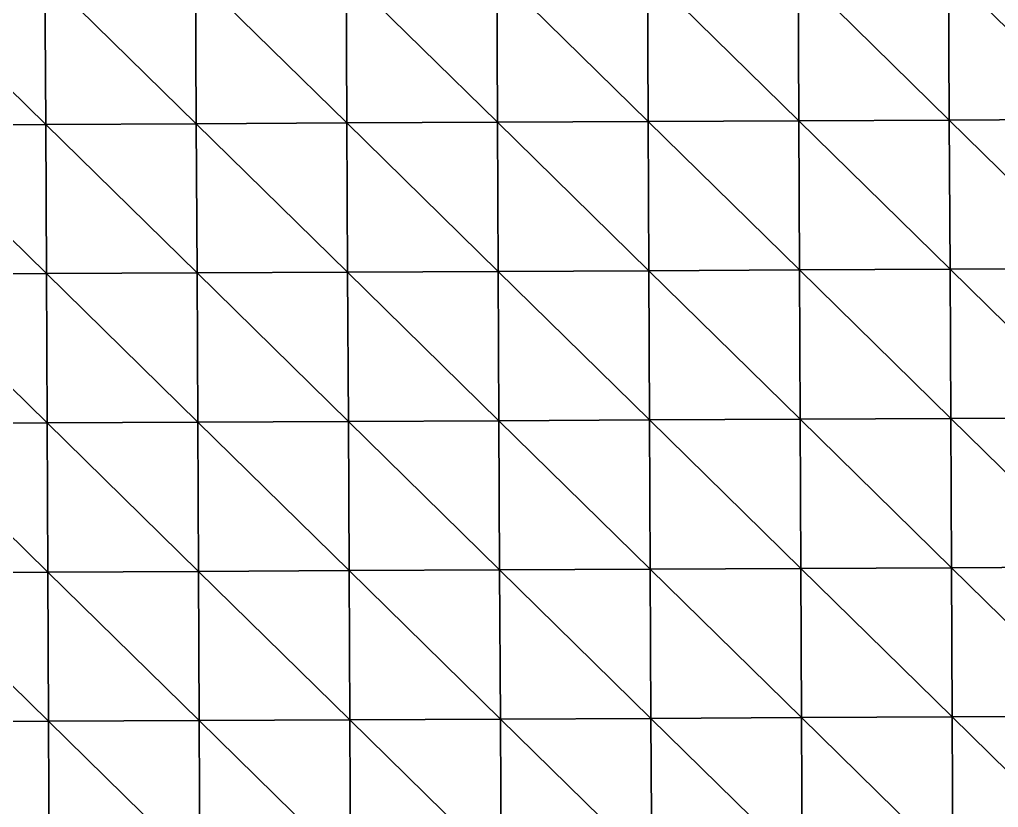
# Model space of a CAD drawing. Extents: x -372 to 678, y -263 to 741.
# Drawn here: x -20.7 to 61, y -131.6 to -66 of the extents above; entities that cross this region are included whole.
import ezdxf

# ---------------------------------------------------------------- set-up
doc = ezdxf.new("R2010")
doc.units = 0
doc.header["$LTSCALE"] = 0.0254
doc.layers.get('0').update_dxf_attribs({"linetype": 'CONTINUOUS'})
doc.layers.add('LOCATION_SNAPSHOT', color=144, linetype='CONTINUOUS')
doc.layers.add('LOCATION_TERRAIN', color=36, linetype='CONTINUOUS')

# ---------------------------------------------------------------- blocks, each defined once
blk = doc.blocks.new('LOCATION_SNAPSHOT')
at = {"color": 8}
mesh = blk.add_polyface(dxfattribs=at)
corners = [(-369.308, -262.945), (369.306, 262.947), (-371.821, 259.377), (371.824, -259.377)]
mesh.append_faces([[corners[k] for k in face] for face in [(0, 1, 2), (1, 0, 3)]], dxfattribs={"vtx0": -1, "color": 8})
blk = doc.blocks.new('LOCATION_TERRAIN')
at = {"color": 8}
mesh = blk.add_polyface(dxfattribs=at)
corners = [(31.763, -74.467, -2.976), (31.703, -62.031, -2.418), (19.142, -62.091, -3.262)]
mesh.append_faces([[corners[k] for k in face] for face in [(0, 1, 2)]], dxfattribs={"color": 8})
mesh = blk.add_polyface(dxfattribs=at)
corners = [(44.325, -74.406, -1.806), (44.265, -61.97, -1.573), (31.703, -62.031, -2.418)]
mesh.append_faces([[corners[k] for k in face] for face in [(0, 1, 2)]], dxfattribs={"color": 8})
mesh = blk.add_polyface(dxfattribs=at)
corners = [(44.325, -74.406, -1.806), (31.703, -62.031, -2.418), (31.763, -74.467, -2.976)]
mesh.append_faces([[corners[k] for k in face] for face in [(0, 1, 2)]], dxfattribs={"color": 8})
mesh = blk.add_polyface(dxfattribs=at)
corners = [(56.886, -74.346, -0.715), (56.826, -61.91, -0.777), (44.265, -61.97, -1.573)]
mesh.append_faces([[corners[k] for k in face] for face in [(0, 1, 2)]], dxfattribs={"color": 8})
mesh = blk.add_polyface(dxfattribs=at)
corners = [(56.886, -74.346, -0.715), (44.265, -61.97, -1.573), (44.325, -74.406, -1.806)]
mesh.append_faces([[corners[k] for k in face] for face in [(0, 1, 2)]], dxfattribs={"color": 8})
mesh = blk.add_polyface(dxfattribs=at)
corners = [(69.448, -74.285, 0.175), (69.388, -61.849, -0.104), (56.826, -61.91, -0.777)]
mesh.append_faces([[corners[k] for k in face] for face in [(0, 1, 2)]], dxfattribs={"color": 8})
mesh = blk.add_polyface(dxfattribs=at)
corners = [(69.448, -74.285, 0.175), (56.826, -61.91, -0.777), (56.886, -74.346, -0.715)]
mesh.append_faces([[corners[k] for k in face] for face in [(0, 1, 2)]], dxfattribs={"color": 8})
mesh = blk.add_polyface(dxfattribs=at)
corners = [(-18.483, -74.709, -4.65), (-18.543, -62.273, -3.955), (-31.104, -62.333, -4.001)]
mesh.append_faces([[corners[k] for k in face] for face in [(0, 1, 2)]], dxfattribs={"color": 8})
mesh = blk.add_polyface(dxfattribs=at)
corners = [(-18.483, -74.709, -4.65), (-31.104, -62.333, -4.001), (-31.045, -74.769, -4.517)]
mesh.append_faces([[corners[k] for k in face] for face in [(0, 1, 2)]], dxfattribs={"color": 8})
mesh = blk.add_polyface(dxfattribs=at)
corners = [(-5.921, -74.648, -4.6), (-5.981, -62.212, -3.796), (-18.543, -62.273, -3.955)]
mesh.append_faces([[corners[k] for k in face] for face in [(0, 1, 2)]], dxfattribs={"color": 8})
mesh = blk.add_polyface(dxfattribs=at)
corners = [(-5.921, -74.648, -4.6), (-18.543, -62.273, -3.955), (-18.483, -74.709, -4.65)]
mesh.append_faces([[corners[k] for k in face] for face in [(0, 1, 2)]], dxfattribs={"color": 8})
mesh = blk.add_polyface(dxfattribs=at)
corners = [(6.64, -74.588, -4.55), (6.58, -62.152, -3.638), (-5.981, -62.212, -3.796)]
mesh.append_faces([[corners[k] for k in face] for face in [(0, 1, 2)]], dxfattribs={"color": 8})
mesh = blk.add_polyface(dxfattribs=at)
corners = [(6.64, -74.588, -4.55), (-5.981, -62.212, -3.796), (-5.921, -74.648, -4.6)]
mesh.append_faces([[corners[k] for k in face] for face in [(0, 1, 2)]], dxfattribs={"color": 8})
mesh = blk.add_polyface(dxfattribs=at)
corners = [(19.202, -74.527, -4.146), (19.142, -62.091, -3.262), (6.58, -62.152, -3.638)]
mesh.append_faces([[corners[k] for k in face] for face in [(0, 1, 2)]], dxfattribs={"color": 8})
mesh = blk.add_polyface(dxfattribs=at)
corners = [(19.202, -74.527, -4.146), (6.58, -62.152, -3.638), (6.64, -74.588, -4.55)]
mesh.append_faces([[corners[k] for k in face] for face in [(0, 1, 2)]], dxfattribs={"color": 8})
mesh = blk.add_polyface(dxfattribs=at)
corners = [(31.763, -74.467, -2.976), (19.142, -62.091, -3.262), (19.202, -74.527, -4.146)]
mesh.append_faces([[corners[k] for k in face] for face in [(0, 1, 2)]], dxfattribs={"color": 8})
mesh = blk.add_polyface(dxfattribs=at)
corners = [(69.508, -86.722, 0.583), (69.448, -74.285, 0.175), (56.886, -74.346, -0.715)]
mesh.append_faces([[corners[k] for k in face] for face in [(0, 1, 2)]], dxfattribs={"color": 8})
mesh = blk.add_polyface(dxfattribs=at)
corners = [(-18.423, -87.145, -4.949), (-18.483, -74.709, -4.65), (-31.045, -74.769, -4.517)]
mesh.append_faces([[corners[k] for k in face] for face in [(0, 1, 2)]], dxfattribs={"color": 8})
mesh = blk.add_polyface(dxfattribs=at)
corners = [(-18.423, -87.145, -4.949), (-31.045, -74.769, -4.517), (-30.985, -87.206, -4.754)]
mesh.append_faces([[corners[k] for k in face] for face in [(0, 1, 2)]], dxfattribs={"color": 8})
mesh = blk.add_polyface(dxfattribs=at)
corners = [(-5.862, -87.085, -4.891), (-5.921, -74.648, -4.6), (-18.483, -74.709, -4.65)]
mesh.append_faces([[corners[k] for k in face] for face in [(0, 1, 2)]], dxfattribs={"color": 8})
mesh = blk.add_polyface(dxfattribs=at)
corners = [(-5.862, -87.085, -4.891), (-18.483, -74.709, -4.65), (-18.423, -87.145, -4.949)]
mesh.append_faces([[corners[k] for k in face] for face in [(0, 1, 2)]], dxfattribs={"color": 8})
mesh = blk.add_polyface(dxfattribs=at)
corners = [(6.7, -87.024, -4.832), (6.64, -74.588, -4.55), (-5.921, -74.648, -4.6)]
mesh.append_faces([[corners[k] for k in face] for face in [(0, 1, 2)]], dxfattribs={"color": 8})
mesh = blk.add_polyface(dxfattribs=at)
corners = [(6.7, -87.024, -4.832), (-5.921, -74.648, -4.6), (-5.862, -87.085, -4.891)]
mesh.append_faces([[corners[k] for k in face] for face in [(0, 1, 2)]], dxfattribs={"color": 8})
mesh = blk.add_polyface(dxfattribs=at)
corners = [(19.262, -86.964, -4.356), (19.202, -74.527, -4.146), (6.64, -74.588, -4.55)]
mesh.append_faces([[corners[k] for k in face] for face in [(0, 1, 2)]], dxfattribs={"color": 8})
mesh = blk.add_polyface(dxfattribs=at)
corners = [(19.262, -86.964, -4.356), (6.64, -74.588, -4.55), (6.7, -87.024, -4.832)]
mesh.append_faces([[corners[k] for k in face] for face in [(0, 1, 2)]], dxfattribs={"color": 8})
mesh = blk.add_polyface(dxfattribs=at)
corners = [(31.823, -86.903, -2.978), (31.763, -74.467, -2.976), (19.202, -74.527, -4.146)]
mesh.append_faces([[corners[k] for k in face] for face in [(0, 1, 2)]], dxfattribs={"color": 8})
mesh = blk.add_polyface(dxfattribs=at)
corners = [(31.823, -86.903, -2.978), (19.202, -74.527, -4.146), (19.262, -86.964, -4.356)]
mesh.append_faces([[corners[k] for k in face] for face in [(0, 1, 2)]], dxfattribs={"color": 8})
mesh = blk.add_polyface(dxfattribs=at)
corners = [(44.385, -86.843, -1.599), (44.325, -74.406, -1.806), (31.763, -74.467, -2.976)]
mesh.append_faces([[corners[k] for k in face] for face in [(0, 1, 2)]], dxfattribs={"color": 8})
mesh = blk.add_polyface(dxfattribs=at)
corners = [(44.385, -86.843, -1.599), (31.763, -74.467, -2.976), (31.823, -86.903, -2.978)]
mesh.append_faces([[corners[k] for k in face] for face in [(0, 1, 2)]], dxfattribs={"color": 8})
mesh = blk.add_polyface(dxfattribs=at)
corners = [(56.946, -86.782, -0.348), (56.886, -74.346, -0.715), (44.325, -74.406, -1.806)]
mesh.append_faces([[corners[k] for k in face] for face in [(0, 1, 2)]], dxfattribs={"color": 8})
mesh = blk.add_polyface(dxfattribs=at)
corners = [(56.946, -86.782, -0.348), (44.325, -74.406, -1.806), (44.385, -86.843, -1.599)]
mesh.append_faces([[corners[k] for k in face] for face in [(0, 1, 2)]], dxfattribs={"color": 8})
mesh = blk.add_polyface(dxfattribs=at)
corners = [(69.508, -86.722, 0.583), (56.886, -74.346, -0.715), (56.946, -86.782, -0.348)]
mesh.append_faces([[corners[k] for k in face] for face in [(0, 1, 2)]], dxfattribs={"color": 8})
mesh = blk.add_polyface(dxfattribs=at)
corners = [(-18.363, -99.581, -4.912), (-18.423, -87.145, -4.949), (-30.985, -87.206, -4.754)]
mesh.append_faces([[corners[k] for k in face] for face in [(0, 1, 2)]], dxfattribs={"color": 8})
mesh = blk.add_polyface(dxfattribs=at)
corners = [(-18.363, -99.581, -4.912), (-30.985, -87.206, -4.754), (-30.925, -99.642, -4.754)]
mesh.append_faces([[corners[k] for k in face] for face in [(0, 1, 2)]], dxfattribs={"color": 8})
mesh = blk.add_polyface(dxfattribs=at)
corners = [(-5.802, -99.521, -4.745), (-5.862, -87.085, -4.891), (-18.423, -87.145, -4.949)]
mesh.append_faces([[corners[k] for k in face] for face in [(0, 1, 2)]], dxfattribs={"color": 8})
mesh = blk.add_polyface(dxfattribs=at)
corners = [(-5.802, -99.521, -4.745), (-18.423, -87.145, -4.949), (-18.363, -99.581, -4.912)]
mesh.append_faces([[corners[k] for k in face] for face in [(0, 1, 2)]], dxfattribs={"color": 8})
mesh = blk.add_polyface(dxfattribs=at)
corners = [(6.76, -99.46, -4.577), (6.7, -87.024, -4.832), (-5.862, -87.085, -4.891)]
mesh.append_faces([[corners[k] for k in face] for face in [(0, 1, 2)]], dxfattribs={"color": 8})
mesh = blk.add_polyface(dxfattribs=at)
corners = [(6.76, -99.46, -4.577), (-5.862, -87.085, -4.891), (-5.802, -99.521, -4.745)]
mesh.append_faces([[corners[k] for k in face] for face in [(0, 1, 2)]], dxfattribs={"color": 8})
mesh = blk.add_polyface(dxfattribs=at)
corners = [(19.321, -99.4, -3.993), (19.262, -86.964, -4.356), (6.7, -87.024, -4.832)]
mesh.append_faces([[corners[k] for k in face] for face in [(0, 1, 2)]], dxfattribs={"color": 8})
mesh = blk.add_polyface(dxfattribs=at)
corners = [(19.321, -99.4, -3.993), (6.7, -87.024, -4.832), (6.76, -99.46, -4.577)]
mesh.append_faces([[corners[k] for k in face] for face in [(0, 1, 2)]], dxfattribs={"color": 8})
mesh = blk.add_polyface(dxfattribs=at)
corners = [(31.883, -99.339, -2.506), (31.823, -86.903, -2.978), (19.262, -86.964, -4.356)]
mesh.append_faces([[corners[k] for k in face] for face in [(0, 1, 2)]], dxfattribs={"color": 8})
mesh = blk.add_polyface(dxfattribs=at)
corners = [(31.883, -99.339, -2.506), (19.262, -86.964, -4.356), (19.321, -99.4, -3.993)]
mesh.append_faces([[corners[k] for k in face] for face in [(0, 1, 2)]], dxfattribs={"color": 8})
mesh = blk.add_polyface(dxfattribs=at)
corners = [(44.444, -99.279, -1.019), (44.385, -86.843, -1.599), (31.823, -86.903, -2.978)]
mesh.append_faces([[corners[k] for k in face] for face in [(0, 1, 2)]], dxfattribs={"color": 8})
mesh = blk.add_polyface(dxfattribs=at)
corners = [(44.444, -99.279, -1.019), (31.823, -86.903, -2.978), (31.883, -99.339, -2.506)]
mesh.append_faces([[corners[k] for k in face] for face in [(0, 1, 2)]], dxfattribs={"color": 8})
mesh = blk.add_polyface(dxfattribs=at)
corners = [(57.006, -99.218, 0.278), (56.946, -86.782, -0.348), (44.385, -86.843, -1.599)]
mesh.append_faces([[corners[k] for k in face] for face in [(0, 1, 2)]], dxfattribs={"color": 8})
mesh = blk.add_polyface(dxfattribs=at)
corners = [(57.006, -99.218, 0.278), (44.385, -86.843, -1.599), (44.444, -99.279, -1.019)]
mesh.append_faces([[corners[k] for k in face] for face in [(0, 1, 2)]], dxfattribs={"color": 8})
mesh = blk.add_polyface(dxfattribs=at)
corners = [(69.568, -99.158, 1.101), (69.508, -86.722, 0.583), (56.946, -86.782, -0.348)]
mesh.append_faces([[corners[k] for k in face] for face in [(0, 1, 2)]], dxfattribs={"color": 8})
mesh = blk.add_polyface(dxfattribs=at)
corners = [(69.568, -99.158, 1.101), (56.946, -86.782, -0.348), (57.006, -99.218, 0.278)]
mesh.append_faces([[corners[k] for k in face] for face in [(0, 1, 2)]], dxfattribs={"color": 8})
mesh = blk.add_polyface(dxfattribs=at)
corners = [(-18.303, -112.018, -4.874), (-18.363, -99.581, -4.912), (-30.925, -99.642, -4.754)]
mesh.append_faces([[corners[k] for k in face] for face in [(0, 1, 2)]], dxfattribs={"color": 8})
mesh = blk.add_polyface(dxfattribs=at)
corners = [(-5.742, -111.957, -4.598), (-5.802, -99.521, -4.745), (-18.363, -99.581, -4.912)]
mesh.append_faces([[corners[k] for k in face] for face in [(0, 1, 2)]], dxfattribs={"color": 8})
mesh = blk.add_polyface(dxfattribs=at)
corners = [(-5.742, -111.957, -4.598), (-18.363, -99.581, -4.912), (-18.303, -112.018, -4.874)]
mesh.append_faces([[corners[k] for k in face] for face in [(0, 1, 2)]], dxfattribs={"color": 8})
mesh = blk.add_polyface(dxfattribs=at)
corners = [(6.82, -111.897, -4.323), (6.76, -99.46, -4.577), (-5.802, -99.521, -4.745)]
mesh.append_faces([[corners[k] for k in face] for face in [(0, 1, 2)]], dxfattribs={"color": 8})
mesh = blk.add_polyface(dxfattribs=at)
corners = [(6.82, -111.897, -4.323), (-5.802, -99.521, -4.745), (-5.742, -111.957, -4.598)]
mesh.append_faces([[corners[k] for k in face] for face in [(0, 1, 2)]], dxfattribs={"color": 8})
mesh = blk.add_polyface(dxfattribs=at)
corners = [(19.381, -111.836, -3.63), (19.321, -99.4, -3.993), (6.76, -99.46, -4.577)]
mesh.append_faces([[corners[k] for k in face] for face in [(0, 1, 2)]], dxfattribs={"color": 8})
mesh = blk.add_polyface(dxfattribs=at)
corners = [(19.381, -111.836, -3.63), (6.76, -99.46, -4.577), (6.82, -111.897, -4.323)]
mesh.append_faces([[corners[k] for k in face] for face in [(0, 1, 2)]], dxfattribs={"color": 8})
mesh = blk.add_polyface(dxfattribs=at)
corners = [(31.943, -111.776, -2.034), (31.883, -99.339, -2.506), (19.321, -99.4, -3.993)]
mesh.append_faces([[corners[k] for k in face] for face in [(0, 1, 2)]], dxfattribs={"color": 8})
mesh = blk.add_polyface(dxfattribs=at)
corners = [(31.943, -111.776, -2.034), (19.321, -99.4, -3.993), (19.381, -111.836, -3.63)]
mesh.append_faces([[corners[k] for k in face] for face in [(0, 1, 2)]], dxfattribs={"color": 8})
mesh = blk.add_polyface(dxfattribs=at)
corners = [(44.504, -111.715, -0.439), (44.444, -99.279, -1.019), (31.883, -99.339, -2.506)]
mesh.append_faces([[corners[k] for k in face] for face in [(0, 1, 2)]], dxfattribs={"color": 8})
mesh = blk.add_polyface(dxfattribs=at)
corners = [(44.504, -111.715, -0.439), (31.883, -99.339, -2.506), (31.943, -111.776, -2.034)]
mesh.append_faces([[corners[k] for k in face] for face in [(0, 1, 2)]], dxfattribs={"color": 8})
mesh = blk.add_polyface(dxfattribs=at)
corners = [(57.066, -111.655, 0.905), (57.006, -99.218, 0.278), (44.444, -99.279, -1.019)]
mesh.append_faces([[corners[k] for k in face] for face in [(0, 1, 2)]], dxfattribs={"color": 8})
mesh = blk.add_polyface(dxfattribs=at)
corners = [(57.066, -111.655, 0.905), (44.444, -99.279, -1.019), (44.504, -111.715, -0.439)]
mesh.append_faces([[corners[k] for k in face] for face in [(0, 1, 2)]], dxfattribs={"color": 8})
mesh = blk.add_polyface(dxfattribs=at)
corners = [(69.627, -111.594, 1.619), (69.568, -99.158, 1.101), (57.006, -99.218, 0.278)]
mesh.append_faces([[corners[k] for k in face] for face in [(0, 1, 2)]], dxfattribs={"color": 8})
mesh = blk.add_polyface(dxfattribs=at)
corners = [(69.627, -111.594, 1.619), (57.006, -99.218, 0.278), (57.066, -111.655, 0.905)]
mesh.append_faces([[corners[k] for k in face] for face in [(0, 1, 2)]], dxfattribs={"color": 8})
mesh = blk.add_polyface(dxfattribs=at)
corners = [(-18.303, -112.018, -4.874), (-30.925, -99.642, -4.754), (-30.865, -112.078, -4.754)]
mesh.append_faces([[corners[k] for k in face] for face in [(0, 1, 2)]], dxfattribs={"color": 8})
mesh = blk.add_polyface(dxfattribs=at)
corners = [(19.441, -124.272, -2.678), (19.381, -111.836, -3.63), (6.82, -111.897, -4.323)]
mesh.append_faces([[corners[k] for k in face] for face in [(0, 1, 2)]], dxfattribs={"color": 8})
mesh = blk.add_polyface(dxfattribs=at)
corners = [(32.003, -124.212, -1.191), (31.943, -111.776, -2.034), (19.381, -111.836, -3.63)]
mesh.append_faces([[corners[k] for k in face] for face in [(0, 1, 2)]], dxfattribs={"color": 8})
mesh = blk.add_polyface(dxfattribs=at)
corners = [(32.003, -124.212, -1.191), (19.381, -111.836, -3.63), (19.441, -124.272, -2.678)]
mesh.append_faces([[corners[k] for k in face] for face in [(0, 1, 2)]], dxfattribs={"color": 8})
mesh = blk.add_polyface(dxfattribs=at)
corners = [(44.564, -124.151, 0.296), (44.504, -111.715, -0.439), (31.943, -111.776, -2.034)]
mesh.append_faces([[corners[k] for k in face] for face in [(0, 1, 2)]], dxfattribs={"color": 8})
mesh = blk.add_polyface(dxfattribs=at)
corners = [(44.564, -124.151, 0.296), (31.943, -111.776, -2.034), (32.003, -124.212, -1.191)]
mesh.append_faces([[corners[k] for k in face] for face in [(0, 1, 2)]], dxfattribs={"color": 8})
mesh = blk.add_polyface(dxfattribs=at)
corners = [(57.126, -124.091, 1.532), (57.066, -111.655, 0.905), (44.504, -111.715, -0.439)]
mesh.append_faces([[corners[k] for k in face] for face in [(0, 1, 2)]], dxfattribs={"color": 8})
mesh = blk.add_polyface(dxfattribs=at)
corners = [(57.126, -124.091, 1.532), (44.504, -111.715, -0.439), (44.564, -124.151, 0.296)]
mesh.append_faces([[corners[k] for k in face] for face in [(0, 1, 2)]], dxfattribs={"color": 8})
mesh = blk.add_polyface(dxfattribs=at)
corners = [(69.687, -124.03, 2.138), (69.627, -111.594, 1.619), (57.066, -111.655, 0.905)]
mesh.append_faces([[corners[k] for k in face] for face in [(0, 1, 2)]], dxfattribs={"color": 8})
mesh = blk.add_polyface(dxfattribs=at)
corners = [(69.687, -124.03, 2.138), (57.066, -111.655, 0.905), (57.126, -124.091, 1.532)]
mesh.append_faces([[corners[k] for k in face] for face in [(0, 1, 2)]], dxfattribs={"color": 8})
mesh = blk.add_polyface(dxfattribs=at)
corners = [(-18.243, -124.454, -4.325), (-18.303, -112.018, -4.874), (-30.865, -112.078, -4.754)]
mesh.append_faces([[corners[k] for k in face] for face in [(0, 1, 2)]], dxfattribs={"color": 8})
mesh = blk.add_polyface(dxfattribs=at)
corners = [(-18.243, -124.454, -4.325), (-30.865, -112.078, -4.754), (-30.805, -124.514, -4.332)]
mesh.append_faces([[corners[k] for k in face] for face in [(0, 1, 2)]], dxfattribs={"color": 8})
mesh = blk.add_polyface(dxfattribs=at)
corners = [(-5.682, -124.393, -3.887), (-5.742, -111.957, -4.598), (-18.303, -112.018, -4.874)]
mesh.append_faces([[corners[k] for k in face] for face in [(0, 1, 2)]], dxfattribs={"color": 8})
mesh = blk.add_polyface(dxfattribs=at)
corners = [(-5.682, -124.393, -3.887), (-18.303, -112.018, -4.874), (-18.243, -124.454, -4.325)]
mesh.append_faces([[corners[k] for k in face] for face in [(0, 1, 2)]], dxfattribs={"color": 8})
mesh = blk.add_polyface(dxfattribs=at)
corners = [(6.88, -124.333, -3.448), (6.82, -111.897, -4.323), (-5.742, -111.957, -4.598)]
mesh.append_faces([[corners[k] for k in face] for face in [(0, 1, 2)]], dxfattribs={"color": 8})
mesh = blk.add_polyface(dxfattribs=at)
corners = [(6.88, -124.333, -3.448), (-5.742, -111.957, -4.598), (-5.682, -124.393, -3.887)]
mesh.append_faces([[corners[k] for k in face] for face in [(0, 1, 2)]], dxfattribs={"color": 8})
mesh = blk.add_polyface(dxfattribs=at)
corners = [(19.441, -124.272, -2.678), (6.82, -111.897, -4.323), (6.88, -124.333, -3.448)]
mesh.append_faces([[corners[k] for k in face] for face in [(0, 1, 2)]], dxfattribs={"color": 8})
mesh = blk.add_polyface(dxfattribs=at)
corners = [(57.186, -136.527, 2.159), (57.126, -124.091, 1.532), (44.564, -124.151, 0.296)]
mesh.append_faces([[corners[k] for k in face] for face in [(0, 1, 2)]], dxfattribs={"color": 8})
mesh = blk.add_polyface(dxfattribs=at)
corners = [(69.747, -136.467, 2.656), (69.687, -124.03, 2.138), (57.126, -124.091, 1.532)]
mesh.append_faces([[corners[k] for k in face] for face in [(0, 1, 2)]], dxfattribs={"color": 8})
mesh = blk.add_polyface(dxfattribs=at)
corners = [(69.747, -136.467, 2.656), (57.126, -124.091, 1.532), (57.186, -136.527, 2.159)]
mesh.append_faces([[corners[k] for k in face] for face in [(0, 1, 2)]], dxfattribs={"color": 8})
mesh = blk.add_polyface(dxfattribs=at)
corners = [(-18.184, -136.89, -3.263), (-18.243, -124.454, -4.325), (-30.805, -124.514, -4.332)]
mesh.append_faces([[corners[k] for k in face] for face in [(0, 1, 2)]], dxfattribs={"color": 8})
mesh = blk.add_polyface(dxfattribs=at)
corners = [(-18.184, -136.89, -3.263), (-30.805, -124.514, -4.332), (-30.745, -136.951, -3.487)]
mesh.append_faces([[corners[k] for k in face] for face in [(0, 1, 2)]], dxfattribs={"color": 8})
mesh = blk.add_polyface(dxfattribs=at)
corners = [(-5.622, -136.83, -2.608), (-5.682, -124.393, -3.887), (-18.243, -124.454, -4.325)]
mesh.append_faces([[corners[k] for k in face] for face in [(0, 1, 2)]], dxfattribs={"color": 8})
mesh = blk.add_polyface(dxfattribs=at)
corners = [(-5.622, -136.83, -2.608), (-18.243, -124.454, -4.325), (-18.184, -136.89, -3.263)]
mesh.append_faces([[corners[k] for k in face] for face in [(0, 1, 2)]], dxfattribs={"color": 8})
mesh = blk.add_polyface(dxfattribs=at)
corners = [(6.939, -136.769, -1.952), (6.88, -124.333, -3.448), (-5.682, -124.393, -3.887)]
mesh.append_faces([[corners[k] for k in face] for face in [(0, 1, 2)]], dxfattribs={"color": 8})
mesh = blk.add_polyface(dxfattribs=at)
corners = [(6.939, -136.769, -1.952), (-5.682, -124.393, -3.887), (-5.622, -136.83, -2.608)]
mesh.append_faces([[corners[k] for k in face] for face in [(0, 1, 2)]], dxfattribs={"color": 8})
mesh = blk.add_polyface(dxfattribs=at)
corners = [(19.501, -136.709, -1.137), (19.441, -124.272, -2.678), (6.88, -124.333, -3.448)]
mesh.append_faces([[corners[k] for k in face] for face in [(0, 1, 2)]], dxfattribs={"color": 8})
mesh = blk.add_polyface(dxfattribs=at)
corners = [(19.501, -136.709, -1.137), (6.88, -124.333, -3.448), (6.939, -136.769, -1.952)]
mesh.append_faces([[corners[k] for k in face] for face in [(0, 1, 2)]], dxfattribs={"color": 8})
mesh = blk.add_polyface(dxfattribs=at)
corners = [(32.063, -136.648, 0.025), (32.003, -124.212, -1.191), (19.441, -124.272, -2.678)]
mesh.append_faces([[corners[k] for k in face] for face in [(0, 1, 2)]], dxfattribs={"color": 8})
mesh = blk.add_polyface(dxfattribs=at)
corners = [(32.063, -136.648, 0.025), (19.441, -124.272, -2.678), (19.501, -136.709, -1.137)]
mesh.append_faces([[corners[k] for k in face] for face in [(0, 1, 2)]], dxfattribs={"color": 8})
mesh = blk.add_polyface(dxfattribs=at)
corners = [(44.624, -136.588, 1.187), (44.564, -124.151, 0.296), (32.003, -124.212, -1.191)]
mesh.append_faces([[corners[k] for k in face] for face in [(0, 1, 2)]], dxfattribs={"color": 8})
mesh = blk.add_polyface(dxfattribs=at)
corners = [(44.624, -136.588, 1.187), (32.003, -124.212, -1.191), (32.063, -136.648, 0.025)]
mesh.append_faces([[corners[k] for k in face] for face in [(0, 1, 2)]], dxfattribs={"color": 8})
mesh = blk.add_polyface(dxfattribs=at)
corners = [(57.186, -136.527, 2.159), (44.564, -124.151, 0.296), (44.624, -136.588, 1.187)]
mesh.append_faces([[corners[k] for k in face] for face in [(0, 1, 2)]], dxfattribs={"color": 8})

msp = doc.modelspace()

# ---------------------------------------------------------------- block references
at = {"layer": 'LOCATION_SNAPSHOT', "color": 0}
msp.add_blockref('LOCATION_SNAPSHOT', (0, 0), dxfattribs=at)
at = {"layer": 'LOCATION_TERRAIN', "color": 0}
msp.add_blockref('LOCATION_TERRAIN', (0, 0), dxfattribs=at)

doc.saveas('drawing.dxf')
